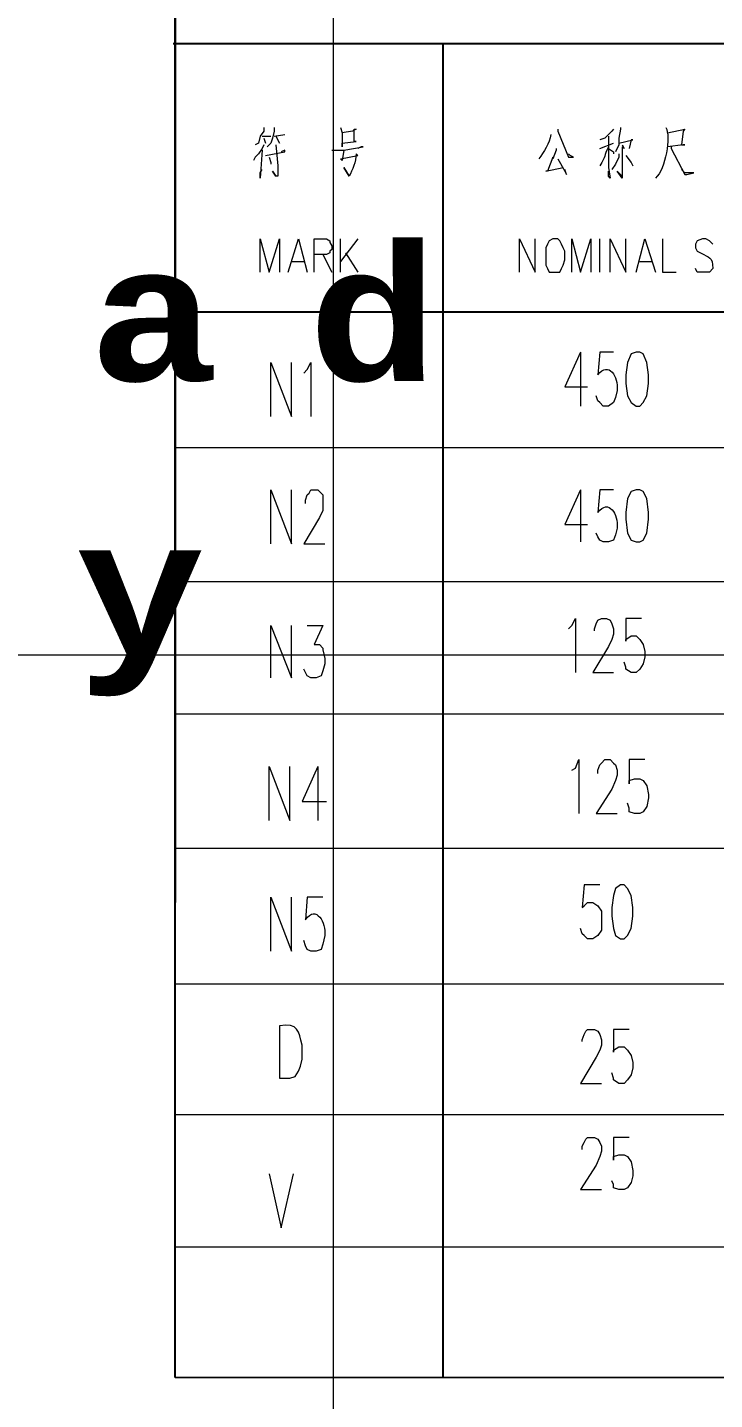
# Model space of a CAD drawing. Header units: millimetres. Extents: x 0 to 825, y 0 to 1167.
# Drawn here: x 545.6 to 616.6, y 506.6 to 648.4 of the extents above; entities that cross this region are included whole.
import ezdxf

# ---------------------------------------------------------------- set-up
doc = ezdxf.new("R2010")
doc.units = ezdxf.units.MM
doc.layers.add('1', color=7, linetype='Continuous')

msp = doc.modelspace()

# ---------------------------------------------------------------- linework, layer by layer
at = {"layer": '1', "color": 30, "lineweight": 9}
for points in [[(577.221732, 0.141732), (577.221732, 1166.901732)], [(824.541732, 583.521732), (0.141732, 583.521732)]]:
    msp.add_lwpolyline(points, dxfattribs=at)
at = {"layer": '1', "color": 0, "lineweight": 25}
for points in [[(560.841732, 508.821732), (560.841732, 667.581732), (560.841732, 557.961732)], [(810.501732, 646.701732), (560.661732, 646.701732)], [(660.921732, 646.701732), (560.841732, 646.701732)], [(588.561732, 508.821732), (588.561732, 646.701732)], [(810.501732, 618.981732), (560.841732, 618.981732)]]:
    msp.add_lwpolyline(points, dxfattribs=at)
at = {"layer": '1', "color": 0, "lineweight": 9}
for points in [[(570.021732, 638.061732), (570.021732, 637.701732), (569.661732, 637.161732), (569.481732, 636.441732), (569.121732, 636.261732)], [(569.841732, 637.161732), (569.841732, 637.161732), (570.741732, 637.161732)], [(570.021732, 636.981732), (570.201732, 636.441732)], [(571.101732, 638.061732), (571.101732, 637.701732), (570.921732, 636.981732), (570.741732, 636.441732), (570.381732, 636.081732)], [(571.101732, 637.161732), (572.181732, 637.341732)], [(571.281732, 637.161732), (571.641732, 636.441732)], [(577.941732, 638.061732), (578.121732, 637.521732), (578.121732, 636.081732), (578.121732, 636.441732), (579.561732, 636.621732), (579.381732, 636.621732), (579.381732, 637.701732), (579.381732, 637.881732), (579.561732, 637.881732), (579.201732, 637.701732), (578.121732, 637.521732)], [(600.441732, 637.881732), (600.441732, 637.701732), (601.521732, 635.001732), (602.061732, 635.001732), (601.701732, 635.181732), (601.521732, 635.361732)], [(606.201732, 637.881732), (606.021732, 637.701732), (605.661732, 637.341732), (605.301732, 636.981732), (604.761732, 636.801732)], [(605.661732, 637.161732), (605.661732, 633.921732), (605.841732, 632.841732), (605.661732, 633.021732), (605.661732, 633.561732)], [(606.921732, 638.061732), (606.921732, 637.881732), (606.741732, 636.981732), (606.741732, 636.261732), (606.381732, 635.541732)], [(611.781732, 637.521732), (613.581732, 637.881732), (613.581732, 637.881732), (613.401732, 637.701732), (613.221732, 636.261732), (613.581732, 636.261732), (613.401732, 636.261732), (611.781732, 636.081732)], [(570.021732, 636.261732), (569.841732, 635.901732), (569.481732, 635.361732), (569.121732, 635.001732), (568.941732, 634.641732)], [(569.841732, 635.721732), (569.661732, 632.841732), (569.661732, 633.381732), (569.841732, 633.741732)], [(570.201732, 635.181732), (572.181732, 635.541732), (572.181732, 635.721732), (571.821732, 635.541732)], [(571.281732, 636.261732), (571.461732, 634.101732), (571.461732, 633.021732), (571.281732, 633.021732), (570.921732, 633.561732), (571.281732, 633.021732)], [(577.041732, 635.721732), (577.401732, 635.721732), (578.301732, 635.721732), (580.281732, 636.081732), (580.101732, 636.081732), (579.741732, 635.901732)], [(600.261732, 635.901732), (600.261732, 635.721732), (599.901732, 634.821732), (599.901732, 635.001732), (599.361732, 633.561732), (599.181732, 633.561732), (600.981732, 633.921732)], [(604.761732, 635.901732), (606.201732, 636.441732)], [(605.661732, 635.901732), (606.201732, 635.541732), (606.201732, 635.361732)], [(607.101732, 636.261732), (607.281732, 635.901732), (607.101732, 636.081732), (607.101732, 632.841732), (606.561732, 633.561732), (607.101732, 633.021732)], [(606.741732, 636.441732), (608.181732, 636.801732), (608.001732, 636.801732), (607.821732, 635.901732)], [(612.141732, 636.081732), (612.141732, 635.901732), (613.581732, 633.201732), (613.761732, 633.201732), (614.481732, 633.381732), (613.581732, 633.381732), (613.221732, 633.741732)], [(570.561732, 635.001732), (570.741732, 634.461732), (570.741732, 634.281732)], [(600.441732, 634.821732), (601.161732, 633.561732), (601.341732, 633.201732), (601.161732, 633.741732)], [(606.741732, 635.361732), (606.741732, 635.001732), (606.381732, 634.281732), (606.021732, 633.741732)], [(607.461732, 635.181732), (608.001732, 634.461732), (608.181732, 634.101732)], [(569.661732, 623.121732), (569.661732, 626.541732), (570.561732, 623.121732), (571.641732, 626.541732), (571.641732, 623.121732)], [(572.541732, 623.121732), (573.621732, 626.541732), (574.521732, 623.121732)], [(575.241732, 623.121732), (575.241732, 626.541732), (576.501732, 626.541732), (576.861732, 626.361732), (576.861732, 626.181732), (577.041732, 625.821732), (577.041732, 625.461732), (576.861732, 625.281732), (576.861732, 625.101732), (576.501732, 624.921732), (575.241732, 624.921732)], [(577.941732, 623.121732), (577.941732, 626.541732)], [(579.741732, 626.541732), (577.941732, 624.201732)], [(596.481732, 623.121732), (596.481732, 626.541732), (598.101732, 623.121732), (598.101732, 626.541732)], [(599.901732, 626.541732), (599.541732, 626.361732), (599.361732, 626.001732), (599.181732, 625.641732), (599.181732, 625.281732), (599.181732, 624.381732), (599.181732, 623.841732), (599.361732, 623.481732), (599.541732, 623.121732), (599.901732, 623.121732), (600.441732, 623.121732), (600.621732, 623.121732), (600.801732, 623.481732), (600.981732, 623.841732), (601.161732, 624.381732), (601.161732, 625.281732), (600.981732, 625.641732), (600.801732, 626.001732), (600.621732, 626.361732), (600.441732, 626.541732), (599.901732, 626.541732)], [(601.881732, 623.121732), (601.881732, 626.541732), (602.781732, 623.121732), (603.861732, 626.541732), (603.861732, 623.121732)], [(604.761732, 623.121732), (604.761732, 626.541732)], [(605.841732, 623.121732), (605.841732, 626.541732), (607.461732, 623.121732), (607.461732, 626.541732)], [(608.541732, 623.121732), (609.441732, 626.541732), (610.521732, 623.121732)], [(611.241732, 626.541732), (611.241732, 623.121732), (612.681732, 623.121732)], [(572.901732, 624.201732), (574.161732, 624.201732)], [(576.141732, 624.921732), (577.041732, 623.121732)], [(578.481732, 625.101732), (579.741732, 623.121732)], [(608.901732, 624.201732), (610.161732, 624.201732)], [(602.781732, 614.841732), (601.161732, 611.241732), (603.501732, 611.241732)], [(602.781732, 614.841732), (602.781732, 609.261732)], [(608.541732, 614.841732), (608.001732, 614.661732), (607.641732, 613.761732), (607.461732, 612.501732), (607.461732, 611.601732), (607.641732, 610.341732), (608.001732, 609.621732), (608.541732, 609.261732), (608.901732, 609.261732), (609.261732, 609.621732), (609.621732, 610.341732), (609.801732, 611.601732), (609.801732, 612.501732), (609.621732, 613.761732), (609.261732, 614.661732), (608.901732, 614.841732), (608.541732, 614.841732)], [(570.741732, 608.181732), (570.741732, 613.761732), (572.901732, 608.181732), (572.901732, 613.761732)], [(574.161732, 612.681732), (574.521732, 613.041732), (574.881732, 613.761732), (574.881732, 608.181732)], [(810.501732, 604.941732), (560.841732, 604.941732)], [(570.741732, 595.041732), (570.741732, 600.621732), (572.901732, 595.041732), (572.901732, 600.621732)], [(574.341732, 599.181732), (574.341732, 599.541732), (574.521732, 600.081732), (574.701732, 600.261732), (574.881732, 600.621732), (575.601732, 600.621732), (575.961732, 600.261732), (576.141732, 600.081732), (576.141732, 599.541732), (576.141732, 599.001732), (576.141732, 598.461732), (575.781732, 597.741732), (574.161732, 595.041732), (576.321732, 595.041732)], [(602.781732, 600.621732), (601.161732, 597.021732), (603.501732, 597.021732)], [(602.781732, 600.621732), (602.781732, 595.221732)], [(608.541732, 600.621732), (608.001732, 600.441732), (607.641732, 599.721732), (607.461732, 598.281732), (607.461732, 597.561732), (607.641732, 596.121732), (608.001732, 595.401732), (608.541732, 595.221732), (608.901732, 595.221732), (609.261732, 595.401732), (609.621732, 596.121732), (609.801732, 597.561732), (609.801732, 598.281732), (609.621732, 599.721732), (609.261732, 600.441732), (608.901732, 600.621732), (608.541732, 600.621732)], [(810.501732, 591.081732), (560.841732, 591.081732)], [(601.521732, 586.221732), (601.881732, 586.581732), (602.241732, 587.301732), (602.241732, 581.721732)], [(604.221732, 586.041732), (604.221732, 586.221732), (604.401732, 586.761732), (604.581732, 587.121732), (604.941732, 587.301732), (605.481732, 587.301732), (605.841732, 587.121732), (606.021732, 586.761732), (606.201732, 586.221732), (606.201732, 585.681732), (606.021732, 585.141732), (605.661732, 584.421732), (604.041732, 581.721732), (606.201732, 581.721732)], [(609.081732, 587.301732), (607.461732, 587.301732), (607.461732, 584.961732), (607.461732, 585.141732), (608.001732, 585.501732), (608.541732, 585.501732), (608.901732, 585.141732), (609.261732, 584.601732), (609.441732, 583.881732), (609.441732, 583.341732), (609.261732, 582.621732), (608.901732, 582.081732), (608.541732, 581.721732), (608.001732, 581.721732), (607.461732, 582.081732), (607.461732, 582.261732), (607.281732, 582.801732)], [(570.741732, 581.181732), (570.741732, 586.581732), (572.901732, 581.181732), (572.901732, 586.581732)], [(574.521732, 586.581732), (576.141732, 586.581732), (575.241732, 584.601732), (575.781732, 584.601732), (576.141732, 584.241732), (576.141732, 584.061732), (576.321732, 583.161732), (576.321732, 582.621732), (576.141732, 581.901732), (575.961732, 581.361732), (575.421732, 581.181732), (574.881732, 581.181732), (574.521732, 581.361732), (574.341732, 581.721732), (574.161732, 582.081732)], [(810.501732, 577.401732), (560.841732, 577.401732)], [(570.561732, 566.421732), (570.561732, 572.001732), (572.721732, 566.421732), (572.721732, 572.001732)], [(575.601732, 572.001732), (573.981732, 568.401732), (576.501732, 568.401732)], [(575.601732, 572.001732), (575.601732, 566.421732)], [(601.881732, 571.641732), (602.241732, 571.821732), (602.601732, 572.721732), (602.601732, 567.141732)], [(604.581732, 571.281732), (604.581732, 571.641732), (604.761732, 572.181732), (604.941732, 572.361732), (605.301732, 572.721732), (605.841732, 572.721732), (606.201732, 572.361732), (606.381732, 572.181732), (606.561732, 571.641732), (606.561732, 571.101732), (606.381732, 570.561732), (606.021732, 569.661732), (604.401732, 567.141732), (606.561732, 567.141732)], [(609.441732, 572.721732), (607.821732, 572.721732), (607.821732, 570.201732), (607.821732, 570.561732), (608.361732, 570.741732), (608.901732, 570.741732), (609.261732, 570.561732), (609.621732, 570.021732), (609.801732, 569.121732), (609.801732, 568.761732), (609.621732, 567.861732), (609.261732, 567.321732), (608.901732, 567.141732), (608.361732, 567.141732), (607.821732, 567.321732), (607.821732, 567.681732), (607.641732, 568.221732)], [(810.501732, 563.541732), (560.841732, 563.541732)], [(604.761732, 559.761732), (603.141732, 559.761732), (602.961732, 557.421732), (603.141732, 557.601732), (603.501732, 557.961732), (604.041732, 557.961732), (604.581732, 557.601732), (604.941732, 557.061732), (604.941732, 556.341732), (604.941732, 555.801732), (604.941732, 555.081732), (604.581732, 554.541732), (604.041732, 554.181732), (603.501732, 554.181732), (603.141732, 554.541732), (602.961732, 554.721732), (602.781732, 555.261732)], [(606.921732, 559.761732), (606.381732, 559.401732), (606.201732, 558.681732), (606.021732, 557.421732), (606.021732, 556.521732), (606.201732, 555.261732), (606.381732, 554.541732), (606.921732, 554.181732), (607.281732, 554.181732), (607.641732, 554.541732), (608.001732, 555.261732), (608.181732, 556.521732), (608.181732, 557.421732), (608.001732, 558.681732), (607.641732, 559.401732), (607.281732, 559.761732), (606.921732, 559.761732)], [(570.741732, 552.921732), (570.741732, 558.501732), (572.901732, 552.921732), (572.901732, 558.501732)], [(810.501732, 549.501732), (560.841732, 549.501732)], [(602.961732, 543.561732), (602.961732, 543.741732), (603.141732, 544.281732), (603.321732, 544.641732), (603.501732, 544.821732), (604.221732, 544.821732), (604.581732, 544.641732), (604.761732, 544.281732), (604.941732, 543.741732), (604.941732, 543.201732), (604.761732, 542.661732), (604.401732, 541.941732), (602.781732, 539.241732), (604.941732, 539.241732)], [(607.821732, 544.821732), (606.201732, 544.821732), (606.201732, 542.481732), (606.201732, 542.661732), (606.741732, 543.021732), (607.281732, 543.021732), (607.641732, 542.661732), (608.001732, 542.121732), (608.181732, 541.401732), (608.181732, 540.861732), (608.001732, 540.141732), (607.641732, 539.601732), (607.281732, 539.241732), (606.741732, 539.241732), (606.201732, 539.601732), (606.201732, 539.781732), (606.021732, 540.321732)], [(810.501732, 536.001732), (560.841732, 536.001732)], [(810.501732, 536.001732), (560.841732, 536.001732)], [(602.961732, 532.401732), (602.961732, 532.761732), (603.141732, 533.121732), (603.321732, 533.481732), (603.501732, 533.661732), (604.221732, 533.661732), (604.581732, 533.481732), (604.761732, 533.121732), (604.941732, 532.761732), (604.941732, 532.221732), (604.761732, 531.681732), (604.401732, 530.781732), (602.781732, 528.261732), (604.941732, 528.261732)], [(607.821732, 533.661732), (606.201732, 533.661732), (606.201732, 531.321732), (606.201732, 531.681732), (606.741732, 531.861732), (607.281732, 531.861732), (607.641732, 531.681732), (608.001732, 531.141732), (608.181732, 530.241732), (608.181732, 529.701732), (608.001732, 528.981732), (607.641732, 528.441732), (607.281732, 528.261732), (606.741732, 528.261732), (606.201732, 528.441732), (606.201732, 528.801732), (606.021732, 529.161732)], [(570.561732, 529.881732), (571.821732, 524.301732), (573.081732, 529.881732)], [(810.501732, 522.321732), (560.841732, 522.321732)], [(810.501732, 522.321732), (560.841732, 522.321732)], [(810.501732, 508.821732), (560.841732, 508.821732), (810.501732, 508.821732)]]:
    msp.add_lwpolyline(points, dxfattribs=at)
for points in [[(599.721732, 637.341732), (599.541732, 636.441732), (599.001732, 635.541732), (598.461732, 634.821732)], [(611.601732, 638.061732), (612.141732, 637.161732), (611.601732, 633.741732), (610.521732, 632.841732)], [(605.661732, 636.081732), (605.121732, 635.001732), (605.481732, 635.181732), (604.761732, 634.101732)]]:
    msp.add_open_spline(points, degree=3, dxfattribs=at)
for points, knots in [([(578.301732, 635.721732), (578.301732, 635.721732), (578.121732, 634.641732), (578.121732, 634.641732), (578.121732, 634.641732), (577.941732, 634.821732), (577.941732, 634.821732), (577.941732, 634.821732), (579.741732, 635.181732), (579.741732, 635.181732), (579.741732, 635.181732), (579.561732, 635.361732), (579.561732, 635.361732), (579.561732, 634.461732), (579.201732, 633.741732), (578.841732, 633.021732), (578.841732, 633.021732), (578.841732, 633.021732), (578.841732, 633.021732), (578.841732, 633.021732), (578.301732, 633.921732), (578.301732, 633.921732), (578.301732, 633.921732), (578.841732, 633.021732), (578.841732, 633.021732)], [0, 0, 0, 0, 1, 1, 1, 2, 2, 2, 3, 3, 3, 4, 4, 4, 5, 5, 5, 6, 6, 6, 7, 7, 7, 8, 8, 8, 8]), ([(616.461732, 626.001732), (616.461732, 626.001732), (616.101732, 626.361732), (616.101732, 626.361732), (616.101732, 626.361732), (615.741732, 626.541732), (615.741732, 626.541732), (615.741732, 626.541732), (615.381732, 626.541732), (615.381732, 626.541732), (615.381732, 626.541732), (614.841732, 626.361732), (614.841732, 626.361732), (614.841732, 626.361732), (614.661732, 626.001732), (614.661732, 626.001732), (614.661732, 626.001732), (614.661732, 625.641732), (614.661732, 625.641732), (614.661732, 625.641732), (614.841732, 625.281732), (614.841732, 625.281732), (614.841732, 625.281732), (614.841732, 625.281732), (614.841732, 625.281732), (614.841732, 625.281732), (615.201732, 625.101732), (615.201732, 625.101732), (616.101732, 624.561732), (616.461732, 624.741732), (616.461732, 623.481732), (616.461732, 623.481732), (616.101732, 623.121732), (616.101732, 623.121732), (616.101732, 623.121732), (615.741732, 623.121732), (615.741732, 623.121732), (615.741732, 623.121732), (615.381732, 623.121732), (615.381732, 623.121732), (615.381732, 623.121732), (614.841732, 623.121732), (614.841732, 623.121732), (614.841732, 623.121732), (614.661732, 623.481732), (614.661732, 623.481732)], [0, 0, 0, 0, 1, 1, 1, 2, 2, 2, 3, 3, 3, 4, 4, 4, 5, 5, 5, 6, 6, 6, 7, 7, 7, 8, 8, 8, 9, 9, 9, 10, 10, 10, 11, 11, 11, 12, 12, 12, 13, 13, 13, 14, 14, 14, 15, 15, 15, 15]), ([(606.201732, 614.841732), (606.201732, 614.841732), (604.761732, 614.841732), (604.761732, 614.841732), (604.761732, 614.841732), (604.581732, 612.501732), (604.581732, 612.501732), (605.661732, 613.941732), (606.741732, 612.321732), (606.561732, 610.881732), (606.561732, 610.881732), (606.381732, 610.161732), (606.381732, 610.161732), (606.381732, 610.161732), (606.201732, 609.621732), (606.201732, 609.621732), (606.201732, 609.621732), (605.661732, 609.261732), (605.661732, 609.261732), (605.661732, 609.261732), (605.121732, 609.261732), (605.121732, 609.261732), (605.121732, 609.261732), (604.761732, 609.621732), (604.761732, 609.621732), (604.761732, 609.621732), (604.581732, 609.801732), (604.581732, 609.801732), (604.581732, 609.801732), (604.401732, 610.341732), (604.401732, 610.341732)], [0, 0, 0, 0, 1, 1, 1, 2, 2, 2, 3, 3, 3, 4, 4, 4, 5, 5, 5, 6, 6, 6, 7, 7, 7, 8, 8, 8, 9, 9, 9, 10, 10, 10, 10]), ([(606.201732, 600.621732), (606.201732, 600.621732), (604.761732, 600.621732), (604.761732, 600.621732), (604.761732, 600.621732), (604.581732, 598.281732), (604.581732, 598.281732), (605.661732, 599.721732), (606.741732, 598.101732), (606.561732, 596.661732), (606.561732, 596.661732), (606.381732, 595.941732), (606.381732, 595.941732), (606.381732, 595.941732), (606.201732, 595.401732), (606.201732, 595.401732), (606.201732, 595.401732), (605.661732, 595.221732), (605.661732, 595.221732), (605.661732, 595.221732), (605.121732, 595.221732), (605.121732, 595.221732), (605.121732, 595.221732), (604.761732, 595.401732), (604.761732, 595.401732), (604.761732, 595.401732), (604.581732, 595.761732), (604.581732, 595.761732), (604.581732, 595.761732), (604.401732, 596.121732), (604.401732, 596.121732)], [0, 0, 0, 0, 1, 1, 1, 2, 2, 2, 3, 3, 3, 4, 4, 4, 5, 5, 5, 6, 6, 6, 7, 7, 7, 8, 8, 8, 9, 9, 9, 10, 10, 10, 10]), ([(576.141732, 558.501732), (576.141732, 558.501732), (574.521732, 558.501732), (574.521732, 558.501732), (574.521732, 558.501732), (574.341732, 556.161732), (574.341732, 556.161732), (575.421732, 557.781732), (576.501732, 555.801732), (576.321732, 554.541732), (576.321732, 554.541732), (576.141732, 553.641732), (576.141732, 553.641732), (576.141732, 553.641732), (575.961732, 553.101732), (575.961732, 553.101732), (575.961732, 553.101732), (575.421732, 552.921732), (575.421732, 552.921732), (575.421732, 552.921732), (574.881732, 552.921732), (574.881732, 552.921732), (574.881732, 552.921732), (574.521732, 553.101732), (574.521732, 553.101732), (574.521732, 553.101732), (574.341732, 553.461732), (574.341732, 553.461732), (574.341732, 553.461732), (574.161732, 554.001732), (574.161732, 554.001732)], [0, 0, 0, 0, 1, 1, 1, 2, 2, 2, 3, 3, 3, 4, 4, 4, 5, 5, 5, 6, 6, 6, 7, 7, 7, 8, 8, 8, 9, 9, 9, 10, 10, 10, 10]), ([(571.641732, 539.781732), (571.641732, 539.781732), (571.641732, 545.181732), (571.641732, 545.181732), (573.621732, 545.541732), (573.621732, 544.641732), (573.981732, 543.201732), (573.981732, 543.201732), (573.981732, 541.761732), (573.981732, 541.761732), (573.981732, 541.761732), (573.801732, 541.041732), (573.801732, 541.041732), (573.801732, 541.041732), (573.621732, 540.501732), (573.621732, 540.501732), (573.621732, 540.501732), (573.261732, 539.961732), (573.261732, 539.961732), (573.261732, 539.961732), (572.721732, 539.781732), (572.721732, 539.781732), (572.721732, 539.781732), (571.641732, 539.781732), (571.641732, 539.781732)], [0, 0, 0, 0, 1, 1, 1, 2, 2, 2, 3, 3, 3, 4, 4, 4, 5, 5, 5, 6, 6, 6, 7, 7, 7, 8, 8, 8, 8])]:
    msp.add_open_spline(points, degree=3, knots=knots, dxfattribs=at)

# ---------------------------------------------------------------- texts
at = {"color": 30, "char_height": 13.488, "attachment_point": 1}
for s, insert in [('{\\fCourier|b1|i0|c0|p13;d}', (574.56737, 625.356189)), ('{\\fCourier|b1|i0|c0|p13; }', (597.244535, 625.356189)), ('{\\fCourier|b1|i0|c0|p13;a}', (551.890205, 625.356189)), ('{\\fCourier|b1|i0|c0|p13;y}', (550.472882, 597.009732))]:
    msp.add_mtext(s, dxfattribs=dict(at, insert=insert))

doc.saveas('drawing.dxf')
